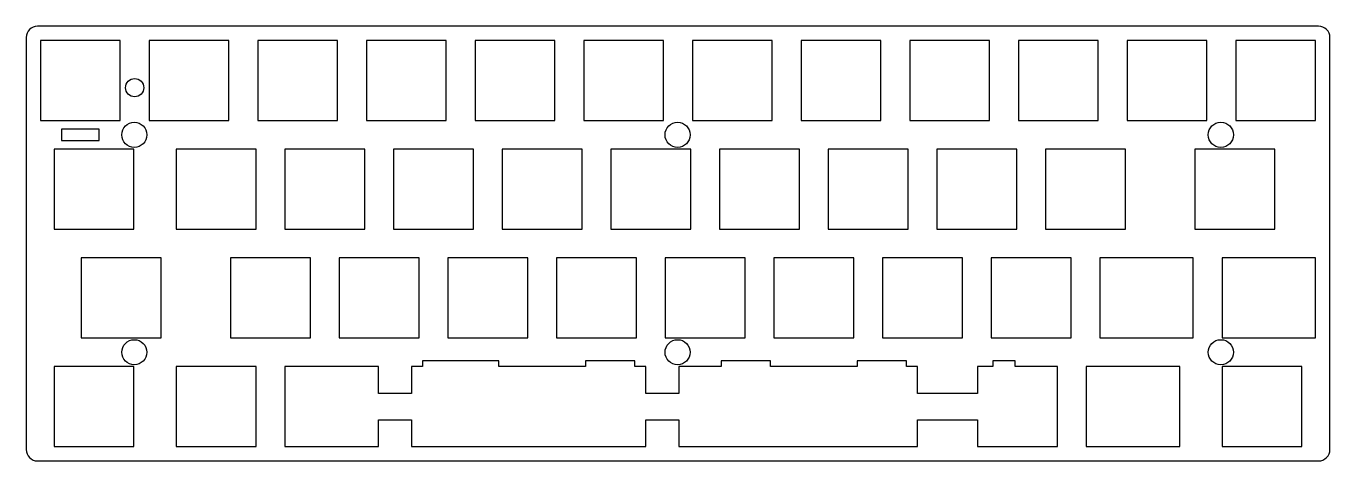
# Model space of a CAD drawing. Extents: x 0 to 229, y 38 to 114.
import ezdxf

# ---------------------------------------------------------------- set-up
doc = ezdxf.new("R2010")
doc.units = 0
doc.layers.get('0').update_dxf_attribs({"linetype": 'CONTINUOUS'})

msp = doc.modelspace()

# ---------------------------------------------------------------- linework, layer by layer
at = {"color": 7, "linetype": 'CONTINUOUS'}
for p, q in [((226.7, 114.37), (2.1, 114.37)), ((0.1, 112.37), (0.1, 40.17)), ((228.7, 40.17), (228.7, 112.37)), ((16.62, 111.85), (2.62, 111.85)), ((2.62, 111.85), (2.62, 97.85)), ((16.62, 97.85), (16.62, 111.85)), ((35.67, 111.85), (21.67, 111.85)), ((21.67, 111.85), (21.67, 97.85)), ((35.67, 97.85), (35.67, 111.85)), ((54.72, 111.85), (40.72, 111.85)), ((40.72, 111.85), (40.72, 97.85)), ((54.72, 97.85), (54.72, 111.85)), ((73.77, 111.85), (59.77, 111.85)), ((59.77, 111.85), (59.77, 97.85)), ((73.77, 97.85), (73.77, 111.85)), ((92.82, 111.85), (78.82, 111.85)), ((78.82, 111.85), (78.82, 97.85)), ((92.82, 97.85), (92.82, 111.85)), ((111.87, 111.85), (97.87, 111.85)), ((97.87, 111.85), (97.87, 97.85)), ((111.87, 97.85), (111.87, 111.85)), ((130.92, 111.85), (116.92, 111.85)), ((116.92, 111.85), (116.92, 97.85)), ((130.92, 97.85), (130.92, 111.85)), ((149.97, 111.85), (135.97, 111.85)), ((135.97, 111.85), (135.97, 97.85)), ((149.97, 97.85), (149.97, 111.85)), ((169.02, 111.85), (155.02, 111.85)), ((155.02, 111.85), (155.02, 97.85)), ((169.02, 97.85), (169.02, 111.85)), ((188.07, 111.85), (174.07, 111.85)), ((174.07, 111.85), (174.07, 97.85)), ((188.07, 97.85), (188.07, 111.85)), ((207.12, 111.85), (193.12, 111.85)), ((193.12, 111.85), (193.12, 97.85)), ((207.12, 97.85), (207.12, 111.85)), ((226.17, 111.85), (212.17, 111.85)), ((212.17, 111.85), (212.17, 97.85)), ((226.17, 97.85), (226.17, 111.85)), ((2.62, 97.85), (16.62, 97.85)), ((12.91, 96.32), (6.33, 96.32)), ((6.33, 96.32), (6.33, 94.32)), ((12.91, 94.32), (12.91, 96.32)), ((21.67, 97.85), (35.67, 97.85)), ((40.72, 97.85), (54.72, 97.85)), ((59.77, 97.85), (73.77, 97.85)), ((78.82, 97.85), (92.82, 97.85)), ((97.87, 97.85), (111.87, 97.85)), ((116.92, 97.85), (130.92, 97.85)), ((135.97, 97.85), (149.97, 97.85)), ((155.02, 97.85), (169.02, 97.85)), ((174.07, 97.85), (188.07, 97.85)), ((193.12, 97.85), (207.12, 97.85)), ((212.17, 97.85), (226.17, 97.85)), ((6.33, 94.32), (12.91, 94.32)), ((19, 92.8), (5, 92.8)), ((5, 92.8), (5, 78.8)), ((19, 78.8), (19, 92.8)), ((40.43, 92.8), (26.43, 92.8)), ((26.43, 92.8), (26.43, 78.8)), ((40.43, 78.8), (40.43, 92.8)), ((59.48, 92.8), (45.48, 92.8)), ((45.48, 92.8), (45.48, 78.8)), ((59.48, 78.8), (59.48, 92.8)), ((78.53, 92.8), (64.53, 92.8)), ((64.53, 92.8), (64.53, 78.8)), ((78.53, 78.8), (78.53, 92.8)), ((97.58, 92.8), (83.58, 92.8)), ((83.58, 92.8), (83.58, 78.8)), ((97.58, 78.8), (97.58, 92.8)), ((116.63, 92.8), (102.63, 92.8)), ((102.63, 92.8), (102.63, 78.8)), ((116.63, 78.8), (116.63, 92.8)), ((135.68, 92.8), (121.68, 92.8)), ((121.68, 92.8), (121.68, 78.8)), ((135.68, 78.8), (135.68, 92.8)), ((154.73, 92.8), (140.73, 92.8)), ((140.73, 92.8), (140.73, 78.8)), ((154.73, 78.8), (154.73, 92.8)), ((173.78, 92.8), (159.78, 92.8)), ((159.78, 92.8), (159.78, 78.8)), ((173.78, 78.8), (173.78, 92.8)), ((192.83, 92.8), (178.83, 92.8)), ((178.83, 92.8), (178.83, 78.8)), ((192.83, 78.8), (192.83, 92.8)), ((219.03, 92.8), (205.03, 92.8)), ((205.03, 92.8), (205.03, 78.8)), ((219.03, 78.8), (219.03, 92.8)), ((5, 78.8), (19, 78.8)), ((26.43, 78.8), (40.43, 78.8)), ((45.48, 78.8), (59.48, 78.8)), ((64.53, 78.8), (78.53, 78.8)), ((83.58, 78.8), (97.58, 78.8)), ((102.63, 78.8), (116.63, 78.8)), ((121.68, 78.8), (135.68, 78.8)), ((140.73, 78.8), (154.73, 78.8)), ((159.78, 78.8), (173.78, 78.8)), ((178.83, 78.8), (192.83, 78.8)), ((205.03, 78.8), (219.03, 78.8)), ((23.76, 73.75), (9.76, 73.75)), ((9.76, 73.75), (9.76, 59.75)), ((23.76, 59.75), (23.76, 73.75)), ((49.96, 73.75), (35.96, 73.75)), ((35.96, 73.75), (35.96, 59.75)), ((49.96, 59.75), (49.96, 73.75)), ((69.01, 73.75), (55.01, 73.75)), ((55.01, 73.75), (55.01, 59.75)), ((69.01, 59.75), (69.01, 73.75)), ((88.06, 73.75), (74.06, 73.75)), ((74.06, 73.75), (74.06, 59.75)), ((88.06, 59.75), (88.06, 73.75)), ((107.11, 73.75), (93.11, 73.75)), ((93.11, 73.75), (93.11, 59.75)), ((107.11, 59.75), (107.11, 73.75)), ((126.16, 73.75), (112.16, 73.75)), ((112.16, 73.75), (112.16, 59.75)), ((126.16, 59.75), (126.16, 73.75)), ((145.21, 73.75), (131.21, 73.75)), ((131.21, 73.75), (131.21, 59.75)), ((145.21, 59.75), (145.21, 73.75)), ((164.26, 73.75), (150.26, 73.75)), ((150.26, 73.75), (150.26, 59.75)), ((164.26, 59.75), (164.26, 73.75)), ((183.31, 73.75), (169.31, 73.75)), ((169.31, 73.75), (169.31, 59.75)), ((183.31, 59.75), (183.31, 73.75)), ((204.74, 73.75), (188.36, 73.75)), ((188.36, 73.75), (188.36, 59.75)), ((204.74, 59.75), (204.74, 73.75)), ((226.17, 73.75), (209.79, 73.75)), ((209.79, 73.75), (209.79, 59.75)), ((226.17, 59.75), (226.17, 73.75)), ((9.76, 59.75), (23.76, 59.75)), ((35.96, 59.75), (49.96, 59.75)), ((55.01, 59.75), (69.01, 59.75)), ((74.06, 59.75), (88.06, 59.75)), ((93.11, 59.75), (107.11, 59.75)), ((112.16, 59.75), (126.16, 59.75)), ((131.21, 59.75), (145.21, 59.75)), ((150.26, 59.75), (164.26, 59.75)), ((169.31, 59.75), (183.31, 59.75)), ((188.36, 59.75), (204.74, 59.75)), ((209.79, 59.75), (226.17, 59.75)), ((83.01, 55.7), (69.59, 55.7)), ((69.59, 55.7), (69.59, 54.7)), ((83.01, 54.7), (83.01, 55.7)), ((106.81, 55.7), (98.15, 55.7)), ((98.15, 55.7), (98.15, 54.7)), ((106.81, 54.7), (106.81, 55.7)), ((130.64, 55.7), (121.98, 55.7)), ((121.98, 55.7), (121.98, 54.7)), ((130.64, 54.7), (130.64, 55.7)), ((154.44, 55.7), (145.78, 55.7)), ((145.78, 55.7), (145.78, 54.7)), ((154.44, 54.7), (154.44, 55.7)), ((173.49, 55.7), (169.59, 55.7)), ((169.59, 55.7), (169.59, 54.7)), ((173.49, 54.7), (173.49, 55.7)), ((19, 54.7), (5, 54.7)), ((5, 54.7), (5, 40.7)), ((19, 40.7), (19, 54.7)), ((40.43, 54.7), (26.43, 54.7)), ((26.43, 54.7), (26.43, 40.7)), ((40.43, 40.7), (40.43, 54.7)), ((61.86, 54.7), (45.48, 54.7)), ((45.48, 54.7), (45.48, 40.7)), ((61.86, 50), (61.86, 54.7)), ((69.59, 54.7), (67.66, 54.7)), ((67.66, 54.7), (67.66, 50)), ((98.15, 54.7), (83.01, 54.7)), ((108.74, 54.7), (106.81, 54.7)), ((108.74, 50), (108.74, 54.7)), ((121.98, 54.7), (114.54, 54.7)), ((114.54, 54.7), (114.54, 50)), ((145.78, 54.7), (130.64, 54.7)), ((156.36, 54.7), (154.44, 54.7)), ((156.36, 50), (156.36, 54.7)), ((169.59, 54.7), (166.93, 54.7)), ((166.93, 54.7), (166.93, 50)), ((180.93, 54.7), (173.49, 54.7)), ((180.93, 40.7), (180.93, 54.7)), ((202.36, 54.7), (185.98, 54.7)), ((185.98, 54.7), (185.98, 40.7)), ((202.36, 40.7), (202.36, 54.7)), ((223.79, 54.7), (209.79, 54.7)), ((209.79, 54.7), (209.79, 40.7)), ((223.79, 40.7), (223.79, 54.7)), ((67.66, 50), (61.86, 50)), ((114.54, 50), (108.74, 50)), ((166.93, 50), (156.36, 50)), ((61.86, 40.7), (61.86, 45.4)), ((61.86, 45.4), (67.66, 45.4)), ((67.66, 45.4), (67.66, 40.7)), ((108.74, 40.7), (108.74, 45.4)), ((108.74, 45.4), (114.54, 45.4)), ((114.54, 45.4), (114.54, 40.7)), ((156.36, 40.7), (156.36, 45.4)), ((156.36, 45.4), (166.93, 45.4)), ((166.93, 45.4), (166.93, 40.7)), ((5, 40.7), (19, 40.7)), ((26.43, 40.7), (40.43, 40.7)), ((45.48, 40.7), (61.86, 40.7)), ((67.66, 40.7), (108.74, 40.7)), ((114.54, 40.7), (156.36, 40.7)), ((166.93, 40.7), (180.93, 40.7)), ((185.98, 40.7), (202.36, 40.7)), ((209.79, 40.7), (223.79, 40.7)), ((2.1, 38.17), (226.7, 38.17))]:
    msp.add_line(p, q, dxfattribs=at)
for centre, radius in [((19.14, 103.58), 1.6), ((19.07, 95.32), 2.2), ((114.32, 95.32), 2.2), ((209.57, 95.32), 2.2), ((19.07, 57.22), 2.2), ((114.32, 57.22), 2.2), ((209.57, 57.22), 2.2)]:
    msp.add_circle(centre, radius, dxfattribs=at)
for centre, start, end in [((2.1, 112.37), 90, 180), ((226.7, 112.37), 0, 90), ((2.1, 40.17), 180, 270), ((226.7, 40.17), 270, 0)]:
    msp.add_arc(centre, 2, start, end, dxfattribs=at)

doc.saveas('drawing.dxf')
